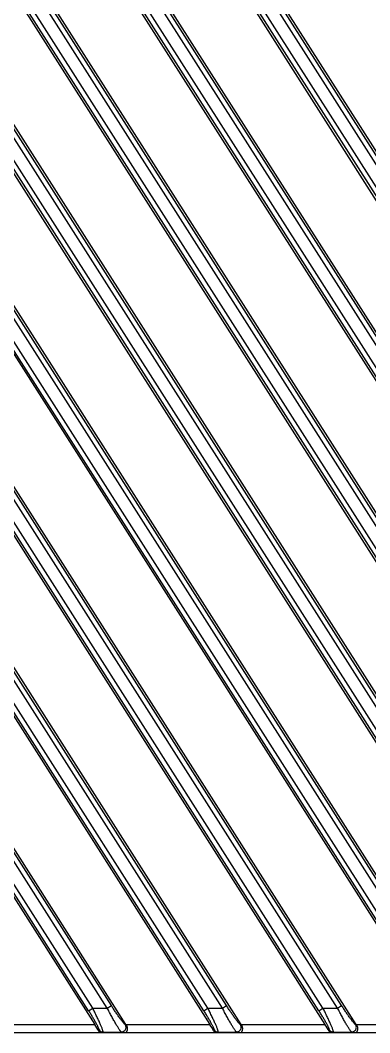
# Model space of a CAD drawing. Header units: millimetres. Extents: x 620 to 19791, y 2539 to 6969.
# Drawn here: x 14083.3 to 14112.4, y 3799.1 to 3883.5 of the extents above; entities that cross this region are included whole.
import ezdxf

# ---------------------------------------------------------------- set-up
doc = ezdxf.new("R2010")
doc.units = ezdxf.units.MM

# ---------------------------------------------------------------- blocks, each defined once
blk = doc.blocks.new('DTGFH')
at = {"color": 7, "linetype": 'Continuous'}
for p, q in [((8930.715, 4108.661), (8806.131, 4304.219)), ((8929.465, 4110.275), (8807.745, 4301.337)), ((8805.883, 4300.514), (8928.187, 4108.534)), ((8929.129, 4110.061), (8807.409, 4301.123)), ((8807.073, 4298.993), (8927.572, 4109.847)), ((8807.409, 4299.207), (8927.908, 4110.061)), ((8802.348, 4290.987), (8918.583, 4108.534)), ((8921.111, 4108.661), (8804.868, 4291.125)), ((8803.944, 4289.571), (8918.304, 4110.061)), ((8919.525, 4110.061), (8805.165, 4289.571)), ((8919.861, 4110.275), (8805.501, 4289.785)), ((8803.608, 4289.357), (8917.968, 4109.847)), ((8911.507, 4108.661), (8801.783, 4280.893)), ((8909.921, 4110.061), (8803.1, 4277.737)), ((8910.257, 4110.275), (8803.436, 4277.951)), ((8801.748, 4276.853), (8908.979, 4108.534)), ((8802.764, 4275.607), (8908.364, 4109.847)), ((8803.1, 4275.821), (8908.7, 4110.061)), ((8901.903, 4108.661), (8801.783, 4265.818)), ((8900.317, 4110.061), (8803.1, 4262.661)), ((8900.653, 4110.275), (8803.436, 4262.875)), ((8801.748, 4261.777), (8899.375, 4108.534)), ((8802.764, 4260.531), (8898.76, 4109.847)), ((8803.1, 4260.745), (8899.096, 4110.061)), ((8895.013, 4104.4), (8801.783, 4250.742)), ((8893.458, 4105.752), (8803.1, 4247.586)), ((8893.794, 4105.966), (8803.436, 4247.8)), ((8801.748, 4246.702), (8892.405, 4104.4)), ((8892.238, 4105.752), (8803.1, 4245.67)), ((8891.901, 4105.537), (8802.764, 4245.456)), ((8885.409, 4104.4), (8806.131, 4228.842)), ((8883.854, 4105.752), (8807.409, 4225.746)), ((8884.19, 4105.966), (8807.745, 4225.96)), ((8805.883, 4225.137), (8882.8, 4104.4)), ((8882.633, 4105.752), (8807.409, 4223.83)), ((8882.297, 4105.537), (8807.073, 4223.616)), ((8875.805, 4104.4), (8806.131, 4213.767)), ((8874.25, 4105.752), (8807.409, 4210.671)), ((8874.586, 4105.966), (8807.745, 4210.885)), ((8805.883, 4210.062), (8873.196, 4104.4)), ((8872.693, 4105.537), (8807.073, 4208.54)), ((8873.029, 4105.752), (8807.409, 4208.755)), ((8866.201, 4104.4), (8806.131, 4198.691)), ((8864.982, 4105.966), (8807.745, 4195.809)), ((8805.459, 4195.652), (8863.592, 4104.4)), ((8864.646, 4105.752), (8807.409, 4195.595)), ((8863.089, 4105.537), (8807.073, 4193.465)), ((8863.425, 4105.752), (8807.409, 4193.679)), ((8863.089, 4105.537), (8863.425, 4105.752)), ((8863.425, 4105.752), (8864.646, 4105.752)), ((8864.646, 4105.752), (8864.982, 4105.966)), ((8872.693, 4105.537), (8873.029, 4105.752)), ((8873.029, 4105.752), (8874.25, 4105.752)), ((8874.25, 4105.752), (8874.586, 4105.966)), ((8882.297, 4105.537), (8882.633, 4105.752)), ((8882.633, 4105.752), (8883.854, 4105.752)), ((8883.854, 4105.752), (8884.19, 4105.966)), ((8856.597, 4104.4), (8863.592, 4104.4)), ((8863.909, 4103.863), (8863.953, 4103.944)), ((8866.257, 4104.312), (8866.149, 4104.372)), ((8866.201, 4104.4), (8873.196, 4104.4)), ((8873.513, 4103.863), (8873.557, 4103.944)), ((8875.861, 4104.312), (8875.753, 4104.372)), ((8875.805, 4104.4), (8882.8, 4104.4)), ((8883.117, 4103.863), (8883.161, 4103.944)), ((8885.466, 4104.312), (8885.357, 4104.372)), ((8885.409, 4104.4), (8892.405, 4104.4)), ((9401.048, 4103.7), (8801.548, 4103.7)), ((8864.257, 4103.7), (8864.289, 4103.759)), ((8864.289, 4103.759), (8865.813, 4103.759)), ((8865.92, 4103.7), (8865.813, 4103.759)), ((8873.861, 4103.7), (8873.893, 4103.759)), ((8873.893, 4103.759), (8875.417, 4103.759)), ((8875.525, 4103.7), (8875.417, 4103.759)), ((8883.465, 4103.7), (8883.497, 4103.759)), ((8883.497, 4103.759), (8885.021, 4103.759)), ((8885.129, 4103.7), (8885.021, 4103.759))]:
    blk.add_line(p, q, dxfattribs=at)
for centre in [(8864.291, 4104.161), (8873.895, 4104.161), (8883.499, 4104.161)]:
    blk.add_arc(centre, 0.402, 212.75676, 269.74324, dxfattribs=at)
for centre, start_param, end_param in [((8863.52, 4104.4), -2.493847, -1.618026), ((8866.273, 4104.4), 1.523567, 1.649478), ((8873.124, 4104.4), -2.493847, -1.618026), ((8875.878, 4104.4), 1.523567, 1.649478), ((8882.728, 4104.4), -2.493847, -1.618026), ((8885.482, 4104.4), 1.523567, 1.649478)]:
    blk.add_ellipse(centre, major_axis=(-0.449, 0.699), ratio=0.073624, start_param=start_param, end_param=end_param, dxfattribs=at)
for points, knots in [([(8863.953, 4103.944), (8863.955, 4103.946), (8863.956, 4103.951), (8863.956, 4103.959), (8863.956, 4103.969), (8863.953, 4103.984), (8863.948, 4104.005), (8863.94, 4104.029), (8863.929, 4104.057), (8863.917, 4104.089), (8863.896, 4104.138), (8863.863, 4104.207), (8863.818, 4104.298), (8863.766, 4104.398), (8863.707, 4104.507), (8863.643, 4104.623), (8863.548, 4104.788), (8863.421, 4105.004), (8863.259, 4105.269), (8863.147, 4105.448), (8863.089, 4105.537)], [0, 0, 0, 0, 0.005131, 0.008428, 0.012271, 0.021684, 0.033464, 0.047622, 0.064124, 0.082905, 0.10389, 0.152077, 0.207846, 0.270293, 0.338506, 0.411613, 0.488798, 0.652475, 0.824325, 1, 1, 1, 1]), ([(8864.289, 4103.759), (8864.29, 4103.761), (8864.291, 4103.764), (8864.292, 4103.773), (8864.292, 4103.787), (8864.289, 4103.808), (8864.284, 4103.833), (8864.277, 4103.862), (8864.263, 4103.91), (8864.24, 4103.98), (8864.204, 4104.076), (8864.161, 4104.186), (8864.11, 4104.309), (8864.052, 4104.444), (8863.988, 4104.588), (8863.918, 4104.74), (8863.844, 4104.9), (8863.738, 4105.122), (8863.599, 4105.407), (8863.484, 4105.636), (8863.425, 4105.752)], [0, 0, 0, 0, 0.002337, 0.005141, 0.012309, 0.021692, 0.033343, 0.047262, 0.063422, 0.102249, 0.149298, 0.203902, 0.265312, 0.332745, 0.405412, 0.48254, 0.563386, 0.647245, 0.821366, 1, 1, 1, 1]), ([(8865.813, 4103.759), (8865.808, 4103.763), (8865.798, 4103.771), (8865.782, 4103.787), (8865.763, 4103.808), (8865.743, 4103.833), (8865.72, 4103.863), (8865.685, 4103.91), (8865.637, 4103.98), (8865.575, 4104.075), (8865.507, 4104.184), (8865.434, 4104.306), (8865.356, 4104.439), (8865.274, 4104.581), (8865.158, 4104.787), (8865.008, 4105.059), (8864.827, 4105.4), (8864.706, 4105.633), (8864.646, 4105.752)], [0, 0, 0, 0, 0.007664, 0.017477, 0.029447, 0.043543, 0.059716, 0.077906, 0.120046, 0.169342, 0.22513, 0.286734, 0.353486, 0.424739, 0.49987, 0.659399, 0.827544, 1, 1, 1, 1]), ([(8866.149, 4104.372), (8866.144, 4104.375), (8866.133, 4104.382), (8866.117, 4104.395), (8866.097, 4104.412), (8866.076, 4104.434), (8866.052, 4104.458), (8866.017, 4104.498), (8865.968, 4104.555), (8865.904, 4104.634), (8865.835, 4104.723), (8865.761, 4104.821), (8865.683, 4104.928), (8865.601, 4105.042), (8865.486, 4105.205), (8865.339, 4105.42), (8865.16, 4105.689), (8865.041, 4105.872), (8864.982, 4105.966)], [0, 0, 0, 0, 0.008615, 0.019455, 0.032505, 0.047714, 0.065009, 0.084305, 0.128526, 0.179599, 0.236742, 0.299202, 0.366274, 0.437309, 0.511707, 0.668418, 0.832402, 1, 1, 1, 1]), ([(8873.557, 4103.944), (8873.559, 4103.946), (8873.56, 4103.951), (8873.56, 4103.959), (8873.56, 4103.969), (8873.557, 4103.984), (8873.552, 4104.005), (8873.544, 4104.029), (8873.533, 4104.057), (8873.521, 4104.089), (8873.5, 4104.138), (8873.468, 4104.207), (8873.423, 4104.298), (8873.37, 4104.398), (8873.311, 4104.507), (8873.247, 4104.623), (8873.152, 4104.788), (8873.025, 4105.004), (8872.863, 4105.269), (8872.751, 4105.448), (8872.693, 4105.537)], [0, 0, 0, 0, 0.005131, 0.008428, 0.012271, 0.021684, 0.033464, 0.047622, 0.064124, 0.082905, 0.10389, 0.152077, 0.207846, 0.270293, 0.338506, 0.411613, 0.488798, 0.652475, 0.824325, 1, 1, 1, 1]), ([(8873.893, 4103.759), (8873.894, 4103.761), (8873.895, 4103.764), (8873.896, 4103.773), (8873.896, 4103.787), (8873.893, 4103.808), (8873.888, 4103.833), (8873.881, 4103.862), (8873.867, 4103.91), (8873.844, 4103.98), (8873.808, 4104.076), (8873.765, 4104.186), (8873.714, 4104.309), (8873.656, 4104.444), (8873.592, 4104.588), (8873.522, 4104.74), (8873.448, 4104.9), (8873.342, 4105.122), (8873.203, 4105.407), (8873.088, 4105.636), (8873.029, 4105.752)], [0, 0, 0, 0, 0.002337, 0.005141, 0.012309, 0.021692, 0.033343, 0.047262, 0.063422, 0.102249, 0.149298, 0.203902, 0.265312, 0.332745, 0.405412, 0.48254, 0.563386, 0.647245, 0.821366, 1, 1, 1, 1]), ([(8875.417, 4103.759), (8875.412, 4103.763), (8875.402, 4103.771), (8875.386, 4103.787), (8875.367, 4103.808), (8875.347, 4103.833), (8875.324, 4103.863), (8875.289, 4103.91), (8875.241, 4103.98), (8875.179, 4104.075), (8875.111, 4104.184), (8875.038, 4104.306), (8874.96, 4104.439), (8874.878, 4104.581), (8874.762, 4104.787), (8874.612, 4105.059), (8874.431, 4105.4), (8874.31, 4105.633), (8874.25, 4105.752)], [0, 0, 0, 0, 0.007664, 0.017477, 0.029447, 0.043543, 0.059716, 0.077906, 0.120046, 0.169342, 0.22513, 0.286734, 0.353486, 0.424739, 0.49987, 0.659399, 0.827544, 1, 1, 1, 1]), ([(8875.753, 4104.372), (8875.748, 4104.375), (8875.737, 4104.382), (8875.721, 4104.395), (8875.701, 4104.412), (8875.68, 4104.434), (8875.657, 4104.458), (8875.621, 4104.498), (8875.572, 4104.555), (8875.508, 4104.634), (8875.439, 4104.723), (8875.365, 4104.821), (8875.287, 4104.928), (8875.205, 4105.042), (8875.09, 4105.205), (8874.943, 4105.42), (8874.764, 4105.689), (8874.646, 4105.872), (8874.586, 4105.966)], [0, 0, 0, 0, 0.008615, 0.019455, 0.032505, 0.047714, 0.065009, 0.084305, 0.128526, 0.179599, 0.236742, 0.299202, 0.366274, 0.437309, 0.511707, 0.668418, 0.832402, 1, 1, 1, 1]), ([(8883.161, 4103.944), (8883.163, 4103.946), (8883.164, 4103.951), (8883.164, 4103.959), (8883.164, 4103.969), (8883.161, 4103.984), (8883.156, 4104.005), (8883.148, 4104.029), (8883.138, 4104.057), (8883.125, 4104.089), (8883.104, 4104.138), (8883.072, 4104.207), (8883.027, 4104.298), (8882.974, 4104.398), (8882.915, 4104.507), (8882.851, 4104.623), (8882.756, 4104.788), (8882.629, 4105.004), (8882.467, 4105.269), (8882.355, 4105.448), (8882.297, 4105.537)], [0, 0, 0, 0, 0.005131, 0.008428, 0.012271, 0.021684, 0.033464, 0.047622, 0.064124, 0.082905, 0.10389, 0.152077, 0.207846, 0.270293, 0.338506, 0.411613, 0.488798, 0.652475, 0.824325, 1, 1, 1, 1]), ([(8883.497, 4103.759), (8883.498, 4103.761), (8883.499, 4103.764), (8883.5, 4103.773), (8883.5, 4103.787), (8883.498, 4103.808), (8883.493, 4103.833), (8883.485, 4103.862), (8883.471, 4103.91), (8883.448, 4103.98), (8883.412, 4104.076), (8883.369, 4104.186), (8883.318, 4104.309), (8883.26, 4104.444), (8883.196, 4104.588), (8883.126, 4104.74), (8883.052, 4104.9), (8882.946, 4105.122), (8882.807, 4105.407), (8882.692, 4105.636), (8882.633, 4105.752)], [0, 0, 0, 0, 0.002337, 0.005141, 0.012309, 0.021692, 0.033343, 0.047262, 0.063422, 0.102249, 0.149298, 0.203902, 0.265312, 0.332745, 0.405412, 0.48254, 0.563386, 0.647245, 0.821366, 1, 1, 1, 1]), ([(8885.021, 4103.759), (8885.016, 4103.763), (8885.006, 4103.771), (8884.99, 4103.787), (8884.971, 4103.808), (8884.951, 4103.833), (8884.928, 4103.863), (8884.893, 4103.91), (8884.845, 4103.98), (8884.783, 4104.075), (8884.715, 4104.184), (8884.642, 4104.306), (8884.564, 4104.439), (8884.482, 4104.581), (8884.366, 4104.787), (8884.216, 4105.059), (8884.035, 4105.4), (8883.915, 4105.633), (8883.854, 4105.752)], [0, 0, 0, 0, 0.007664, 0.017477, 0.029447, 0.043543, 0.059716, 0.077906, 0.120046, 0.169342, 0.22513, 0.286734, 0.353486, 0.424739, 0.49987, 0.659399, 0.827544, 1, 1, 1, 1]), ([(8885.357, 4104.372), (8885.352, 4104.375), (8885.341, 4104.382), (8885.325, 4104.395), (8885.306, 4104.412), (8885.284, 4104.434), (8885.261, 4104.458), (8885.225, 4104.498), (8885.176, 4104.555), (8885.112, 4104.634), (8885.043, 4104.723), (8884.969, 4104.821), (8884.891, 4104.928), (8884.809, 4105.042), (8884.694, 4105.205), (8884.547, 4105.42), (8884.368, 4105.689), (8884.25, 4105.872), (8884.19, 4105.966)], [0, 0, 0, 0, 0.008615, 0.019455, 0.032505, 0.047714, 0.065009, 0.084305, 0.128526, 0.179599, 0.236742, 0.299202, 0.366274, 0.437309, 0.511707, 0.668418, 0.832402, 1, 1, 1, 1]), ([(8863.909, 4103.863), (8863.915, 4103.85), (8863.928, 4103.827), (8863.949, 4103.795), (8863.967, 4103.772), (8863.981, 4103.755), (8863.99, 4103.744), (8863.999, 4103.734), (8864.006, 4103.726), (8864.012, 4103.718), (8864.016, 4103.713), (8864.018, 4103.709), (8864.019, 4103.706), (8864.019, 4103.703), (8864.017, 4103.702), (8864.016, 4103.701), (8864.013, 4103.7), (8864.012, 4103.7), (8864.011, 4103.7)], [0, 0, 0, 0, 0.204317, 0.392896, 0.563403, 0.640806, 0.712092, 0.776327, 0.832529, 0.879525, 0.916233, 0.930591, 0.942394, 0.959733, 0.967501, 0.976309, 0.987004, 1, 1, 1, 1]), ([(8865.813, 4103.759), (8865.848, 4103.76), (8865.918, 4103.77), (8866.015, 4103.813), (8866.099, 4103.88), (8866.162, 4103.966), (8866.201, 4104.066), (8866.213, 4104.172), (8866.196, 4104.277), (8866.167, 4104.342), (8866.149, 4104.372)], [0, 0, 0, 0, 0.124309, 0.249137, 0.374435, 0.5, 0.625565, 0.750863, 0.875691, 1, 1, 1, 1]), ([(8866.246, 4103.7), (8866.243, 4103.7), (8866.239, 4103.7), (8866.235, 4103.702), (8866.232, 4103.703), (8866.23, 4103.705), (8866.227, 4103.707), (8866.227, 4103.711), (8866.227, 4103.715), (8866.228, 4103.72), (8866.231, 4103.727), (8866.235, 4103.737), (8866.241, 4103.747), (8866.248, 4103.759), (8866.256, 4103.772), (8866.264, 4103.787), (8866.275, 4103.808), (8866.289, 4103.838), (8866.305, 4103.878), (8866.318, 4103.922), (8866.328, 4103.971), (8866.333, 4104.024), (8866.333, 4104.08), (8866.326, 4104.139), (8866.312, 4104.198), (8866.29, 4104.257), (8866.269, 4104.294), (8866.257, 4104.312)], [0, 0, 0, 0, 0.012577, 0.017811, 0.022415, 0.026524, 0.030371, 0.038422, 0.043171, 0.048577, 0.06156, 0.077442, 0.095999, 0.116978, 0.140127, 0.165209, 0.192065, 0.250601, 0.315018, 0.384942, 0.460136, 0.540384, 0.625394, 0.714676, 0.807485, 0.902935, 1, 1, 1, 1]), ([(8873.513, 4103.863), (8873.519, 4103.85), (8873.532, 4103.827), (8873.553, 4103.795), (8873.571, 4103.772), (8873.585, 4103.755), (8873.594, 4103.744), (8873.603, 4103.734), (8873.61, 4103.726), (8873.616, 4103.718), (8873.62, 4103.713), (8873.622, 4103.709), (8873.623, 4103.706), (8873.623, 4103.703), (8873.621, 4103.702), (8873.62, 4103.701), (8873.618, 4103.7), (8873.616, 4103.7), (8873.615, 4103.7)], [0, 0, 0, 0, 0.204317, 0.392896, 0.563403, 0.640806, 0.712092, 0.776327, 0.832529, 0.879525, 0.916233, 0.930591, 0.942394, 0.959733, 0.967501, 0.976309, 0.987004, 1, 1, 1, 1]), ([(8875.417, 4103.759), (8875.452, 4103.76), (8875.522, 4103.77), (8875.62, 4103.813), (8875.703, 4103.88), (8875.766, 4103.966), (8875.805, 4104.066), (8875.817, 4104.172), (8875.8, 4104.277), (8875.771, 4104.342), (8875.753, 4104.372)], [0, 0, 0, 0, 0.124309, 0.249137, 0.374435, 0.5, 0.625565, 0.750863, 0.875691, 1, 1, 1, 1]), ([(8875.85, 4103.7), (8875.848, 4103.7), (8875.844, 4103.7), (8875.839, 4103.702), (8875.836, 4103.703), (8875.834, 4103.705), (8875.831, 4103.707), (8875.831, 4103.711), (8875.831, 4103.715), (8875.832, 4103.72), (8875.835, 4103.727), (8875.84, 4103.737), (8875.845, 4103.747), (8875.852, 4103.759), (8875.86, 4103.772), (8875.868, 4103.787), (8875.879, 4103.808), (8875.894, 4103.838), (8875.909, 4103.878), (8875.922, 4103.922), (8875.932, 4103.971), (8875.937, 4104.024), (8875.937, 4104.08), (8875.931, 4104.139), (8875.916, 4104.198), (8875.894, 4104.257), (8875.873, 4104.294), (8875.861, 4104.312)], [0, 0, 0, 0, 0.012577, 0.017811, 0.022415, 0.026524, 0.030371, 0.038422, 0.043171, 0.048577, 0.06156, 0.077442, 0.095999, 0.116978, 0.140127, 0.165209, 0.192065, 0.250601, 0.315018, 0.384942, 0.460136, 0.540384, 0.625394, 0.714676, 0.807485, 0.902935, 1, 1, 1, 1]), ([(8883.117, 4103.863), (8883.123, 4103.85), (8883.136, 4103.827), (8883.158, 4103.795), (8883.175, 4103.772), (8883.189, 4103.755), (8883.199, 4103.744), (8883.207, 4103.734), (8883.214, 4103.726), (8883.22, 4103.718), (8883.224, 4103.713), (8883.226, 4103.709), (8883.227, 4103.706), (8883.227, 4103.703), (8883.225, 4103.702), (8883.224, 4103.701), (8883.222, 4103.7), (8883.22, 4103.7), (8883.219, 4103.7)], [0, 0, 0, 0, 0.204317, 0.392896, 0.563403, 0.640806, 0.712092, 0.776327, 0.832529, 0.879525, 0.916233, 0.930591, 0.942394, 0.959733, 0.967501, 0.976309, 0.987004, 1, 1, 1, 1]), ([(8885.021, 4103.759), (8885.056, 4103.76), (8885.126, 4103.77), (8885.224, 4103.813), (8885.307, 4103.88), (8885.37, 4103.966), (8885.409, 4104.066), (8885.421, 4104.172), (8885.404, 4104.277), (8885.375, 4104.342), (8885.357, 4104.372)], [0, 0, 0, 0, 0.124309, 0.249137, 0.374435, 0.5, 0.625565, 0.750863, 0.875691, 1, 1, 1, 1]), ([(8885.454, 4103.7), (8885.452, 4103.7), (8885.448, 4103.7), (8885.443, 4103.702), (8885.44, 4103.703), (8885.438, 4103.705), (8885.436, 4103.707), (8885.435, 4103.711), (8885.435, 4103.715), (8885.436, 4103.72), (8885.439, 4103.727), (8885.444, 4103.737), (8885.45, 4103.747), (8885.456, 4103.759), (8885.464, 4103.772), (8885.472, 4103.787), (8885.483, 4103.808), (8885.498, 4103.838), (8885.513, 4103.878), (8885.526, 4103.922), (8885.536, 4103.971), (8885.542, 4104.024), (8885.541, 4104.08), (8885.535, 4104.139), (8885.52, 4104.198), (8885.498, 4104.257), (8885.477, 4104.294), (8885.466, 4104.312)], [0, 0, 0, 0, 0.012577, 0.017811, 0.022415, 0.026524, 0.030371, 0.038422, 0.043171, 0.048577, 0.06156, 0.077442, 0.095999, 0.116978, 0.140127, 0.165209, 0.192065, 0.250601, 0.315018, 0.384942, 0.460136, 0.540384, 0.625394, 0.714676, 0.807485, 0.902935, 1, 1, 1, 1])]:
    blk.add_open_spline(points, degree=3, knots=knots, dxfattribs=at)
blk = doc.blocks.new('*U116')
blk.add_blockref('DTGFH', (-9101.048, -4276.2))
blk = doc.blocks.new('*U117')
at = {"color": 0, "linetype": 'ByBlock', "lineweight": -2, "transparency": 16777216}
blk.add_blockref('*U116', (0, 0), dxfattribs=at)

msp = doc.modelspace()

# ---------------------------------------------------------------- block references
msp.add_blockref('*U117', (14326.96016, 3971.56341))

doc.saveas('drawing.dxf')
